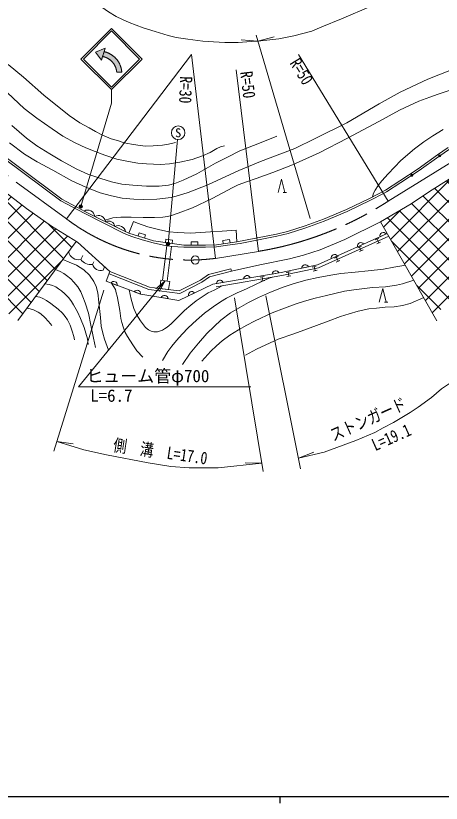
# Model space of a CAD drawing. Units: millimetres, scale not verified. Extents: x 40000 to 680000, y 20000 to 380000.
# Drawn here: x 229058 to 291788, y 204000 to 320107 of the extents above; entities that cross this region are included whole.
import ezdxf
from ezdxf.enums import TextEntityAlignment as Align

# ---------------------------------------------------------------- set-up
doc = ezdxf.new("R2010")
doc.units = ezdxf.units.MM
doc.header["$LTSCALE"] = 1000
doc.linetypes.add('CHAIN', pattern=[18.5, 12, -1.5, 3.5, -1.5])
doc.linetypes.add('DASHED', pattern=[7.5, 6, -1.5])
for name, color, linetype, lineweight in [('M-BGD', 7, 'Continuous', 13), ('M-BMK', 2, 'CHAIN', 13), ('M-BMK-SRVR', 3, 'Continuous', 13), ('M-STR-HTXT', 7, 'Continuous', 13), ('M-STR-STRC', 7, 'Continuous', 13), ('M-TTL-BAND', 7, 'Continuous', 25)]:
    doc.layers.add(name, color=color, linetype=linetype, lineweight=lineweight)
doc.styles.add('ＭＳ ゴシック', font='')
doc.styles.get('ＭＳ ゴシック').set_extended_font_data('MS Gothic')
pattern_1 = [(45, (-0, 0), (-1414.214, 1414.214), []), (135, (-0, 0), (-1414.214, -1414.214), [])]

# ---------------------------------------------------------------- blocks, each defined once
blk = doc.blocks.new('open_arrow')
at = {"color": 0, "linetype": 'Continuous', "lineweight": -2}
blk.add_lwpolyline([(7.5, 1.25), (0, 0), (7.5, -1.25)], dxfattribs=at)

msp = doc.modelspace()

# ---------------------------------------------------------------- hatches: boundary and pattern name
at = {"layer": 'M-BGD'}
h = msp.add_hatch(dxfattribs=at)
h.set_pattern_fill('USER', color=256, style=0, pattern_type=2)
h.set_pattern_definition(pattern_1)
h.paths.add_polyline_path([(214058, 304436), (213005, 305185), (211426, 306066), (209799, 306885), (208604, 307370), (207490, 307725), (205978, 308061), (204687, 308222), (203234, 308254), (202001, 308093), (200347, 307654), (198503, 307026), (196481, 306194), (194860, 305277), (193423, 304158), (178397, 290758), (177634, 290086), (185475, 281451), (189822, 285974), (191578, 287200), (196384, 288923), (202549, 294190), (203515, 295769), (210336, 291294), (211475, 289834), (212381, 287848), (213843, 285803), (215777, 285096), (217442, 283957), (221007, 281329), (229370, 275167), (237968, 286837), (234314, 289078), (230666, 291668)])
for points in [[(291433, 299367, -1), (291679, 299540, -0.41421), (291642, 299331, -0.41421)], [(287339, 296498, -1), (287590, 296664, -0.41421), (287547, 296456, -0.41421)]]:
    msp.add_hatch(color=256, dxfattribs=at).paths.add_polyline_path(points)
h = msp.add_hatch(dxfattribs=at)
h.set_pattern_fill('USER', color=256, style=0, pattern_type=2)
h.set_pattern_definition(pattern_1)
h.paths.add_polyline_path([(309479, 294791), (307647, 295962), (306055, 296952), (304652, 297517), (303261, 297923), (301965, 298221), (300919, 298295), (299510, 298220), (298029, 297944), (296304, 297497), (294292, 296781), (292941, 296023), (290034, 294191), (287347, 292387), (282848, 289709), (290573, 276144), (293906, 278050), (297286, 278992), (299725, 281060), (302081, 281736), (305054, 281582), (313400, 272168), (322514, 282458)])
at = {"layer": 'M-STR-HTXT'}
for points in [[(238861, 292107, -1), (238422, 291868, -0.41421), (238522, 292207, -0.41421)], [(251698, 286649, -0.41421), (251662, 286297, -0.41421), (251310, 286333, -1)]]:
    msp.add_hatch(color=256, dxfattribs=at).paths.add_polyline_path(points)
at = {"layer": 'M-STR-STRC'}
for points in [[(242098, 314807), (242264, 315327), (240794, 314762), (241706, 313578), (241871, 314097), (241871, 314097)], [(242102, 314820), (242102, 314820), (242264, 315327), (240794, 314762), (241706, 313578), (241871, 314097), (241871, 314097)], [(244003, 313595), (243967, 313641), (243930, 313686), (243893, 313730), (243855, 313774), (243816, 313817), (243776, 313859), (243735, 313901), (243694, 313942), (243652, 313982), (243610, 314022), (243566, 314060), (243523, 314098), (243478, 314135), (243433, 314172), (243387, 314207), (243340, 314242), (243293, 314276), (243245, 314309), (243197, 314342), (243148, 314373), (243099, 314404), (243049, 314433), (242999, 314462), (242948, 314490), (242897, 314517), (242845, 314543), (242792, 314569), (242740, 314593), (242687, 314616), (242633, 314639), (242579, 314660), (242525, 314681), (242470, 314701), (242415, 314719), (242360, 314737), (242304, 314754), (242249, 314770), (242192, 314785), (242136, 314798), (242098, 314807), (241871, 314097), (241876, 314097), (241920, 314087), (241964, 314077), (242008, 314067), (242051, 314055), (242095, 314043), (242138, 314030), (242181, 314016), (242224, 314002), (242266, 313986), (242308, 313970), (242350, 313954), (242392, 313936), (242433, 313918), (242474, 313899), (242515, 313879), (242555, 313859), (242595, 313838), (242635, 313816), (242674, 313794), (242713, 313771), (242751, 313747), (242789, 313723), (242826, 313698), (242863, 313672), (242900, 313646), (242936, 313619), (242972, 313591), (243007, 313563), (243042, 313534), (243076, 313504), (243110, 313474), (243143, 313444), (243175, 313412), (243207, 313381), (243239, 313348), (243270, 313315), (243300, 313282), (243330, 313248), (243359, 313214), (243388, 313179), (243415, 313143), (243443, 313107), (243469, 313071), (243495, 313034), (243521, 312997), (243546, 312959), (243570, 312921), (243593, 312882), (243616, 312843), (243638, 312804), (243659, 312764), (243680, 312724), (243700, 312684), (243719, 312643), (243738, 312602), (243755, 312560), (243772, 312518), (243789, 312476), (243804, 312434), (243819, 312391), (243833, 312349), (243847, 312305), (243859, 312262), (243871, 312219), (243882, 312175), (243893, 312131), (243902, 312087), (243911, 312043), (243919, 311998), (243926, 311954), (243933, 311909), (243939, 311864), (243943, 311819), (243948, 311774), (244691, 311776), (244687, 311834), (244681, 311891), (244675, 311949), (244668, 312007), (244659, 312064), (244650, 312121), (244640, 312179), (244629, 312236), (244616, 312292), (244603, 312349), (244589, 312405), (244574, 312461), (244557, 312517), (244540, 312572), (244522, 312628), (244503, 312682), (244483, 312737), (244462, 312791), (244440, 312845), (244417, 312898), (244393, 312951), (244369, 313004), (244343, 313056), (244316, 313107), (244289, 313159), (244261, 313209), (244231, 313259), (244201, 313309), (244170, 313358), (244139, 313407), (244106, 313455), (244072, 313502), (244038, 313549)]]:
    msp.add_hatch(color=256, dxfattribs=at).paths.add_polyline_path(points)

# ---------------------------------------------------------------- linework, layer by layer
at = {"layer": 'M-BGD'}
for p, q in [((268479, 294035), (268979, 294035)), ((238784, 291508), (239143, 291315)), ((246401, 289765), (245739, 288062)), ((282848, 289709), (291154, 275123)), ((247238, 288112), (247087, 287635)), ((248191, 287810), (247238, 288112)), ((261566, 288511), (261676, 286770)), ((237968, 286837), (229371, 275169)), ((248040, 287333), (248191, 287810)), ((251182, 287158), (251112, 286662)), ((252172, 287018), (251182, 287158)), ((252102, 286523), (252172, 287018)), ((255919, 286786), (254919, 286783)), ((255920, 286286), (255919, 286786)), ((260579, 287121), (259589, 286982)), ((259589, 286982), (259658, 286487)), ((260648, 286626), (260579, 287121)), ((282060, 287049), (282607, 287295)), ((282333, 287172), (282580, 286625)), ((282760, 287529), (283663, 287936)), ((254919, 286783), (254920, 286283)), ((279445, 286034), (280348, 286442)), ((279475, 285883), (280022, 286130)), ((279748, 286006), (279995, 285459)), ((282306, 286502), (282853, 286748)), ((238650, 284176), (238971, 284783)), ((275584, 284293), (276487, 284701)), ((276057, 284342), (276604, 284589)), ((276330, 284465), (276577, 283919)), ((279721, 285336), (280268, 285583)), ((240385, 283456), (240554, 283834)), ((276303, 283795), (276850, 284042)), ((241938, 282597), (242145, 283105)), ((260780, 282785), (260865, 282446)), ((266877, 282018), (267854, 282184)), ((268904, 282239), (269491, 282364)), ((269198, 282301), (269322, 281715)), ((271226, 282885), (272195, 283091)), ((272765, 283058), (273352, 283183)), ((272889, 282471), (273476, 282596)), ((273058, 283120), (273183, 282534)), ((262654, 281303), (263631, 281468)), ((265101, 281565), (265693, 281666)), ((265202, 280974), (265793, 281074)), ((265397, 281615), (265497, 281024)), ((269029, 281652), (269616, 281777)), ((243103, 280690), (244030, 280341)), ((258653, 280625), (259630, 280791)), ((246534, 279399), (247461, 279050)), ((254520, 278828), (255415, 279254)), ((250521, 278553), (251499, 278396)), ((283404, 277873), (283904, 277873))]:
    msp.add_line(p, q, dxfattribs=at)
at = {"layer": 'M-BGD', "linetype": 'DASHED'}
for p, q in [((251345, 286212), (250686, 281082)), ((252037, 286103), (251380, 280995))]:
    msp.add_line(p, q, dxfattribs=at)
at = {"layer": 'M-BGD'}
for points in [[(227922, 312943), (230196, 311034), (233174, 308380), (236945, 305403), (238530, 304318), (239865, 303584), (240837, 303049), (241725, 302557), (243147, 301973), (244047, 301702), (245063, 301390), (246139, 301181), (247047, 301035), (248207, 300890), (249305, 300912), (250701, 301030), (251592, 301175), (252598, 301419)], [(228132, 301351), (230357, 299706), (232218, 298574), (234503, 297343), (237333, 295786), (239414, 294823), (241506, 293992), (243182, 293576), (244752, 293231), (246452, 293041), (247933, 293003), (249847, 293087), (251987, 293300), (253057, 293597), (254496, 294025), (257383, 295155), (261949, 297309), (265127, 298610), (270205, 300550), (273224, 301987), (277875, 304311), (282654, 307126), (285738, 308860), (289834, 310779), (293568, 312251)], [(227001, 309531), (230321, 306428), (232174, 305015), (234439, 303410), (235989, 302368), (237828, 301367), (239387, 300642), (240758, 300088), (242209, 299533), (243980, 298983), (245695, 298607), (247064, 298364), (248331, 298264), (250420, 298197), (251721, 298285), (253226, 298514), (255087, 298923), (256602, 299443), (257704, 299951), (258715, 300531), (259249, 300773), (259817, 300922)], [(242244, 289972), (242860, 290181), (243357, 290298), (243843, 290354), (244558, 290421), (246085, 290416), (247862, 290339), (249506, 290339), (250739, 290388), (251434, 290493), (252010, 290655), (253022, 290978), (255094, 291792), (258024, 293179), (261049, 294779), (261869, 295195), (263057, 295623), (264482, 296118), (266979, 296988), (269865, 298114), (273813, 299873), (277975, 302034), (282574, 304538), (285648, 306187), (287093, 306876), (288483, 307509), (290083, 308120), (291339, 308564), (293857, 309357)], [(216359, 307238), (235711, 292823), (239122, 290985), (244865, 288102), (245408, 287869), (246165, 287575), (247703, 287044), (249318, 286614), (250846, 286291), (252073, 286098), (253817, 285979), (257019, 285989), (258655, 286043), (260270, 286258), (262154, 286538), (267572, 287589), (269199, 287995), (271839, 288850), (274523, 289840), (277940, 291264), (281346, 292908), (283252, 293891)], [(217456, 306796), (235872, 293077), (238784, 291508)], [(214058, 304436), (230666, 291668), (234314, 289078), (238161, 286718), (242929, 282393), (248789, 280081), (250242, 279889), (253164, 279528), (256316, 281144), (257464, 281952), (260780, 282785)], [(228465, 303920), (230640, 302064), (232153, 300920), (234086, 299726), (235803, 298734), (238059, 297484), (239674, 296772), (241582, 296111), (243159, 295628), (244698, 295297), (246332, 295104), (248354, 294977), (250185, 294977), (251559, 295104), (252500, 295396), (253746, 295854), (255757, 296816), (258487, 298376), (260281, 299250), (262108, 300169), (264983, 301337), (267573, 302357)], [(281643, 293399), (281817, 293939), (282046, 294372), (282487, 295066), (283043, 295784), (283982, 296805), (285838, 298760), (287864, 300491), (289236, 301506), (290553, 302397), (292083, 303330)], [(261676, 286770), (267507, 287882), (269116, 288284), (271741, 289133), (274413, 290119), (277817, 291538), (281212, 293177), (283553, 294384), (285677, 295758), (288364, 297536), (291237, 299596), (292819, 300705)], [(283252, 293891), (283704, 294124), (285841, 295507), (288535, 297289), (291410, 299352), (292985, 300455)], [(260865, 282446), (265027, 283383), (269419, 284283), (271502, 284798), (273913, 285593), (277590, 287120), (282848, 289709), (287347, 292387), (290034, 294191), (292941, 296023)], [(267729, 294035), (268229, 296035), (268729, 294035)], [(239143, 291315), (239261, 291251), (244991, 288374), (245739, 288062)], [(246401, 289765), (247007, 289530), (248529, 289005), (250126, 288579), (251639, 288260), (252933, 288157), (254835, 288075), (257761, 288228), (259504, 288365), (261566, 288511)], [(242929, 282393), (242401, 280954), (247482, 279043), (253077, 278142), (258101, 280531), (268184, 282240), (273556, 283379), (283818, 288006)], [(261676, 286770), (258631, 286342), (257014, 286289), (253827, 286279), (249387, 286906), (245739, 288062)], [(258609, 280161), (268268, 281798), (273697, 282949), (284041, 287613)], [(235996, 284161), (236942, 283794), (238008, 283326), (239092, 282667), (239916, 281879), (240592, 280943), (240904, 280197), (241136, 279240), (241321, 277855), (241529, 275599), (241654, 274355), (241894, 273318), (242126, 272427), (242752, 270799)], [(253650, 268705), (254791, 270356), (255977, 271851), (257230, 273236), (258305, 274310), (259302, 275241), (260724, 276298), (261987, 277062), (263395, 277827), (264869, 278580), (266598, 279333), (268476, 280102), (269950, 280589), (271801, 281099), (273663, 281509), (275529, 281877), (276981, 282120), (279098, 282320), (281015, 282519), (283293, 282764), (284812, 283030), (285975, 283240), (286472, 283345)], [(234920, 282701), (235629, 282393), (236137, 282117), (236561, 281831), (237176, 281297), (237637, 280804), (238204, 280127), (238655, 279420), (238964, 278684), (239309, 277769), (239778, 276249), (240152, 274471), (240501, 272573), (240822, 271179)], [(242809, 282065), (248701, 279740), (250197, 279541), (253228, 279168), (256497, 280843), (257612, 281628), (260865, 282446)], [(250692, 269289), (251480, 270600), (252048, 271402), (252777, 272233), (253579, 273136), (254454, 274083), (255719, 275244), (256908, 276239), (258186, 277201), (259224, 277910), (260127, 278454), (261696, 279256), (263082, 279868), (264515, 280512), (265869, 281157), (266440, 281398), (266925, 281570)], [(256497, 269197), (257832, 270675), (258630, 271454), (259499, 272190), (260643, 272993), (261873, 273775), (263149, 274481), (264262, 275076), (265189, 275532), (266875, 276314), (268660, 276982), (270259, 277577), (271626, 278010), (273198, 278450), (274885, 278868), (277508, 279485), (278894, 279714), (280088, 279838), (281674, 280020), (283585, 280163), (285209, 280383), (286064, 280565), (287730, 281135)], [(233365, 280590), (233964, 280500), (234454, 280353), (234990, 280117), (235369, 279845), (235785, 279535), (236311, 279088), (236876, 278539), (237270, 277985), (237581, 277508), (238182, 276450), (238618, 275461), (239123, 274127), (239614, 272457), (239746, 271648)], [(243161, 280668), (243513, 280157), (243742, 279730), (243880, 279268), (243997, 278759), (244217, 277725), (244380, 276656), (244571, 275475), (244685, 274874), (244878, 274250), (245182, 273423), (245549, 272794), (246298, 271581), (246899, 270716), (247798, 269784)], [(245771, 279686), (246081, 278331), (246471, 276938), (246883, 276069), (247445, 275126), (248202, 274135), (248646, 273785), (249019, 273604), (249432, 273519), (249944, 273513), (250259, 273587), (250678, 273744), (250994, 273926), (251368, 274209), (251974, 274707), (252648, 275388), (253952, 276651), (254857, 277425), (255677, 278077), (256527, 278684), (257443, 279248), (258306, 279668), (259480, 280309)], [(282654, 277873), (283154, 279873), (283654, 277873)], [(232000, 278737), (232592, 278612), (233048, 278424), (233569, 278143), (234247, 277701), (235303, 276849), (235926, 276259), (236344, 275752), (236672, 275252), (237074, 274478), (237399, 273611), (237645, 272824), (237703, 272333)], [(262907, 270041), (264560, 270963), (265905, 271598), (267760, 272413), (270075, 273200), (272088, 273931), (275097, 275075), (276915, 275746), (278229, 276180), (279553, 276530), (281132, 276890), (282255, 277017), (283516, 277123), (284862, 277208), (286074, 277400), (287198, 277696), (289204, 278548)], [(230711, 276988), (231166, 276883), (231671, 276724), (232376, 276418), (232762, 276134), (233353, 275594), (233887, 275016), (234394, 274452)]]:
    msp.add_lwpolyline(points, dxfattribs=at)
msp.add_lwpolyline([(250428, 281114), (251753, 280948), (251602, 279747), (250278, 279913)], close=True, dxfattribs=at)
for centre in [(291556, 299454), (287464, 296581)]:
    msp.add_circle(centre, 150, dxfattribs=at)
for centre, radius, start, end in [((239679, 290443), 1023, 4.8584, 121.56225), ((241219, 289552), 1108, 8.62201, 118.05232), ((242768, 288916), 922, 7.17666, 119.49767), ((244193, 288080), 1079, 9.61807, 118.21329), ((283252, 287643), 505, 35.43767, 193.09587), ((279937, 286149), 505, 35.43767, 193.09587), ((238288, 285587), 1457, 190.29482, 284.39524), ((276075, 284408), 505, 35.43767, 193.09587), ((240085, 285183), 1753, 215.07201, 279.87199), ((241563, 283753), 1214, 194.13127, 288.00189), ((271731, 282892), 505, 23.14886, 180.80706), ((267381, 282005), 505, 20.78693, 178.44512), ((259158, 280611), 505, 20.78693, 178.44512), ((263159, 281289), 505, 20.78693, 178.44512), ((243532, 280424), 505, 350.5546, 148.21279), ((246963, 279133), 505, 350.5546, 148.21279), ((250994, 278378), 505, 2.023, 159.6812), ((255009, 278952), 505, 36.61027, 194.26846)]:
    msp.add_arc(centre, radius, start, end, dxfattribs=at)
at = {"layer": 'M-BMK'}
for p, q in [((214204, 306500), (236557, 290147)), ((283946, 292753), (293215, 298485)), ((258512, 284340), (264826, 285372))]:
    msp.add_line(p, q, dxfattribs=at)
for centre, radius, start, end in [((256761, 334717), 50000, 279.28293, 302.93605), ((254634, 314088), 30000, 232.94565, 277.42753)]:
    msp.add_arc(centre, radius, start, end, dxfattribs=at)
at = {"layer": 'M-BMK-SRVR'}
msp.add_circle((255520, 284102), 600, dxfattribs=at)
at = {"layer": 'M-STR-HTXT'}
for p, q in [((272441, 290196), (264501, 317250)), ((264762, 316361), (267136, 316986)), ((264762, 316361), (262314, 316542)), ((236557, 290147), (254964, 314402)), ((258512, 284340), (254964, 314402)), ((283946, 292753), (270755, 314400)), ((264826, 285372), (261543, 312130)), ((238642, 291988), (243171, 307229)), ((251504, 286491), (252916, 301859)), ((242030, 279643), (234675, 255933)), ((265948, 278799), (271039, 253298)), ((261325, 278535), (265525, 252909)), ((235114, 257349), (237539, 256967)), ((270719, 254901), (273017, 255766)), ((265326, 254122), (262873, 254204))]:
    msp.add_line(p, q, dxfattribs=at)
for points in [[(225249, 332863), (242715, 320661), (243884, 320017), (244796, 319534), (245779, 319100), (247843, 318337), (249631, 317785), (251540, 317178), (252684, 316902), (254428, 316634), (256629, 316358), (258236, 316255), (259863, 316185), (261828, 316185), (263753, 316294), (264762, 316361)], [(264762, 316361), (267827, 316724), (270041, 317137), (272712, 317856), (274207, 318451), (277100, 319655), (281440, 321499)], [(251090, 281031), (238298, 265376), (263711, 265376)], [(270719, 254901), (274535, 255756), (279207, 257464), (281982, 258679), (283207, 259347), (284744, 260136), (287219, 261629), (288385, 262404), (290362, 263847), (291801, 265108), (293132, 266002), (294415, 266600), (295794, 267185)], [(235114, 257349), (239114, 256130), (242427, 255347), (248563, 254177), (251927, 253663), (254631, 253431), (258922, 253439), (265326, 254122)]]:
    msp.add_lwpolyline(points, dxfattribs=at)
for centre in [(238642, 291988), (251504, 286491)]:
    msp.add_circle(centre, 250, dxfattribs=at)
at = {"layer": 'M-STR-STRC'}
for p, q in [((238671, 313729), (243171, 318229)), ((247671, 313729), (243171, 318229)), ((239024, 313729), (243171, 317876)), ((247318, 313729), (243171, 317876)), ((242264, 315327), (240794, 314762)), ((240794, 314762), (241706, 313578)), ((241706, 313578), (242264, 315327)), ((238671, 313729), (243171, 309228)), ((239024, 313729), (243171, 309582)), ((243171, 309582), (247318, 313729)), ((243171, 309229), (247671, 313729)), ((244691, 311776), (243948, 311774)), ((243171, 309228), (243171, 307229))]:
    msp.add_line(p, q, dxfattribs=at)
for points in [[(242264, 315327), (240794, 314762), (241706, 313578)], [(242264, 315327), (240794, 314762), (241706, 313578)], [(242098, 314807), (242264, 315327), (240794, 314762), (241706, 313578), (241871, 314097)], [(242098, 314807), (241871, 314097), (241871, 314097), (241876, 314097), (241920, 314087), (241964, 314077), (242008, 314067), (242051, 314055), (242095, 314043), (242138, 314030), (242181, 314016), (242224, 314002), (242266, 313986), (242308, 313970), (242350, 313954), (242392, 313936), (242433, 313918), (242474, 313899), (242515, 313879), (242555, 313859), (242595, 313838), (242635, 313816), (242674, 313794), (242713, 313771), (242751, 313747), (242789, 313723), (242826, 313698), (242863, 313672), (242900, 313646), (242936, 313619), (242972, 313591), (243007, 313563), (243042, 313534), (243076, 313504), (243110, 313474), (243143, 313444), (243175, 313412), (243207, 313381), (243239, 313348), (243270, 313315), (243300, 313282), (243330, 313248), (243359, 313214), (243388, 313179), (243415, 313143), (243443, 313107), (243469, 313071), (243495, 313034), (243521, 312997), (243546, 312959), (243570, 312921), (243593, 312882), (243616, 312843), (243638, 312804), (243659, 312764), (243680, 312724), (243700, 312684), (243719, 312643), (243738, 312602), (243755, 312560), (243772, 312518), (243789, 312476), (243804, 312434), (243819, 312391), (243833, 312349), (243847, 312305), (243859, 312262), (243871, 312219), (243882, 312175), (243893, 312131), (243902, 312087), (243911, 312043), (243919, 311998), (243926, 311954), (243933, 311909), (243939, 311864), (243943, 311819), (243948, 311774), (243948, 311774), (244691, 311776), (244691, 311776), (244687, 311834), (244681, 311891), (244675, 311949), (244668, 312007), (244659, 312064), (244650, 312121), (244640, 312179), (244629, 312236), (244616, 312292), (244603, 312349), (244589, 312405), (244574, 312461), (244557, 312517), (244540, 312572), (244522, 312628), (244503, 312682), (244483, 312737), (244462, 312791), (244440, 312845), (244417, 312898), (244393, 312951), (244369, 313004), (244343, 313056), (244316, 313107), (244289, 313159), (244261, 313209), (244231, 313259), (244201, 313309), (244170, 313358), (244139, 313407), (244106, 313455), (244072, 313502), (244038, 313549), (244003, 313595), (243967, 313641), (243930, 313686), (243893, 313730), (243855, 313774), (243816, 313817), (243776, 313859), (243735, 313901), (243694, 313942), (243652, 313982), (243610, 314022), (243566, 314060), (243523, 314098), (243478, 314135), (243433, 314172), (243387, 314207), (243340, 314242), (243293, 314276), (243245, 314309), (243197, 314342), (243148, 314373), (243099, 314404), (243049, 314433), (242999, 314462), (242948, 314490), (242897, 314517), (242845, 314543), (242792, 314569), (242740, 314593), (242687, 314616), (242633, 314639), (242579, 314660), (242525, 314681), (242470, 314701), (242415, 314719), (242360, 314737), (242304, 314754), (242249, 314770), (242192, 314785), (242136, 314798)]]:
    msp.add_lwpolyline(points, close=True, dxfattribs=at)
msp.add_circle((253007, 302855), 1000, dxfattribs=at)
at = {"layer": 'M-TTL-BAND'}
for p, q in [((40000, 205000), (579000, 205000)), ((268000, 205000), (268000, 204000))]:
    msp.add_line(p, q, dxfattribs=at)

# ---------------------------------------------------------------- block references
at = {"layer": 'M-STR-HTXT', "xscale": 240, "yscale": 240, "rotation": 230.7}
msp.add_blockref('open_arrow', (251090, 281031), dxfattribs=at)

# ---------------------------------------------------------------- texts
at = {"layer": 'M-STR-HTXT', "style": 'ＭＳ ゴシック', "width": 0.8}
for s, rotation, p in [('R=50', 301.358, (270949, 314082)), ('R=30', 268.001, (255114, 311139))]:
    msp.add_text(s, height=1833, rotation=rotation, dxfattribs=at).set_placement(p, align=Align.TOP_LEFT)
msp.add_text('R=50', height=1833, rotation=276.995, dxfattribs=at).set_placement((261591, 311742), align=Align.BOTTOM_LEFT)
at = {"layer": 'M-STR-HTXT', "style": 'ＭＳ ゴシック'}
msp.add_text('ヒューム管φ700', height=1833, dxfattribs=at).set_placement((239463, 265529), align=Align.BOTTOM_LEFT)
msp.add_text('L=6.7', height=1833, dxfattribs=at).set_placement((240033, 265024), align=Align.TOP_LEFT)
at = {"layer": 'M-STR-HTXT', "style": 'ＭＳ ゴシック', "width": 0.8}
for s, rotation, p in [('ストンガード', 24.146, (281581, 259289)), ('L=19.1', 24.146, (285017, 256616)), ('側\u3000溝\u3000L=17.0', 351.722, (250163, 254398))]:
    msp.add_text(s, height=1833, rotation=rotation, dxfattribs=at).set_placement(p, align=Align.BOTTOM_CENTER)
at = {"layer": 'M-STR-STRC', "style": 'ＭＳ ゴシック'}
msp.add_text('S', height=1320, dxfattribs=at).set_placement((253007, 302855), align=Align.MIDDLE_CENTER)

doc.saveas('drawing.dxf')
